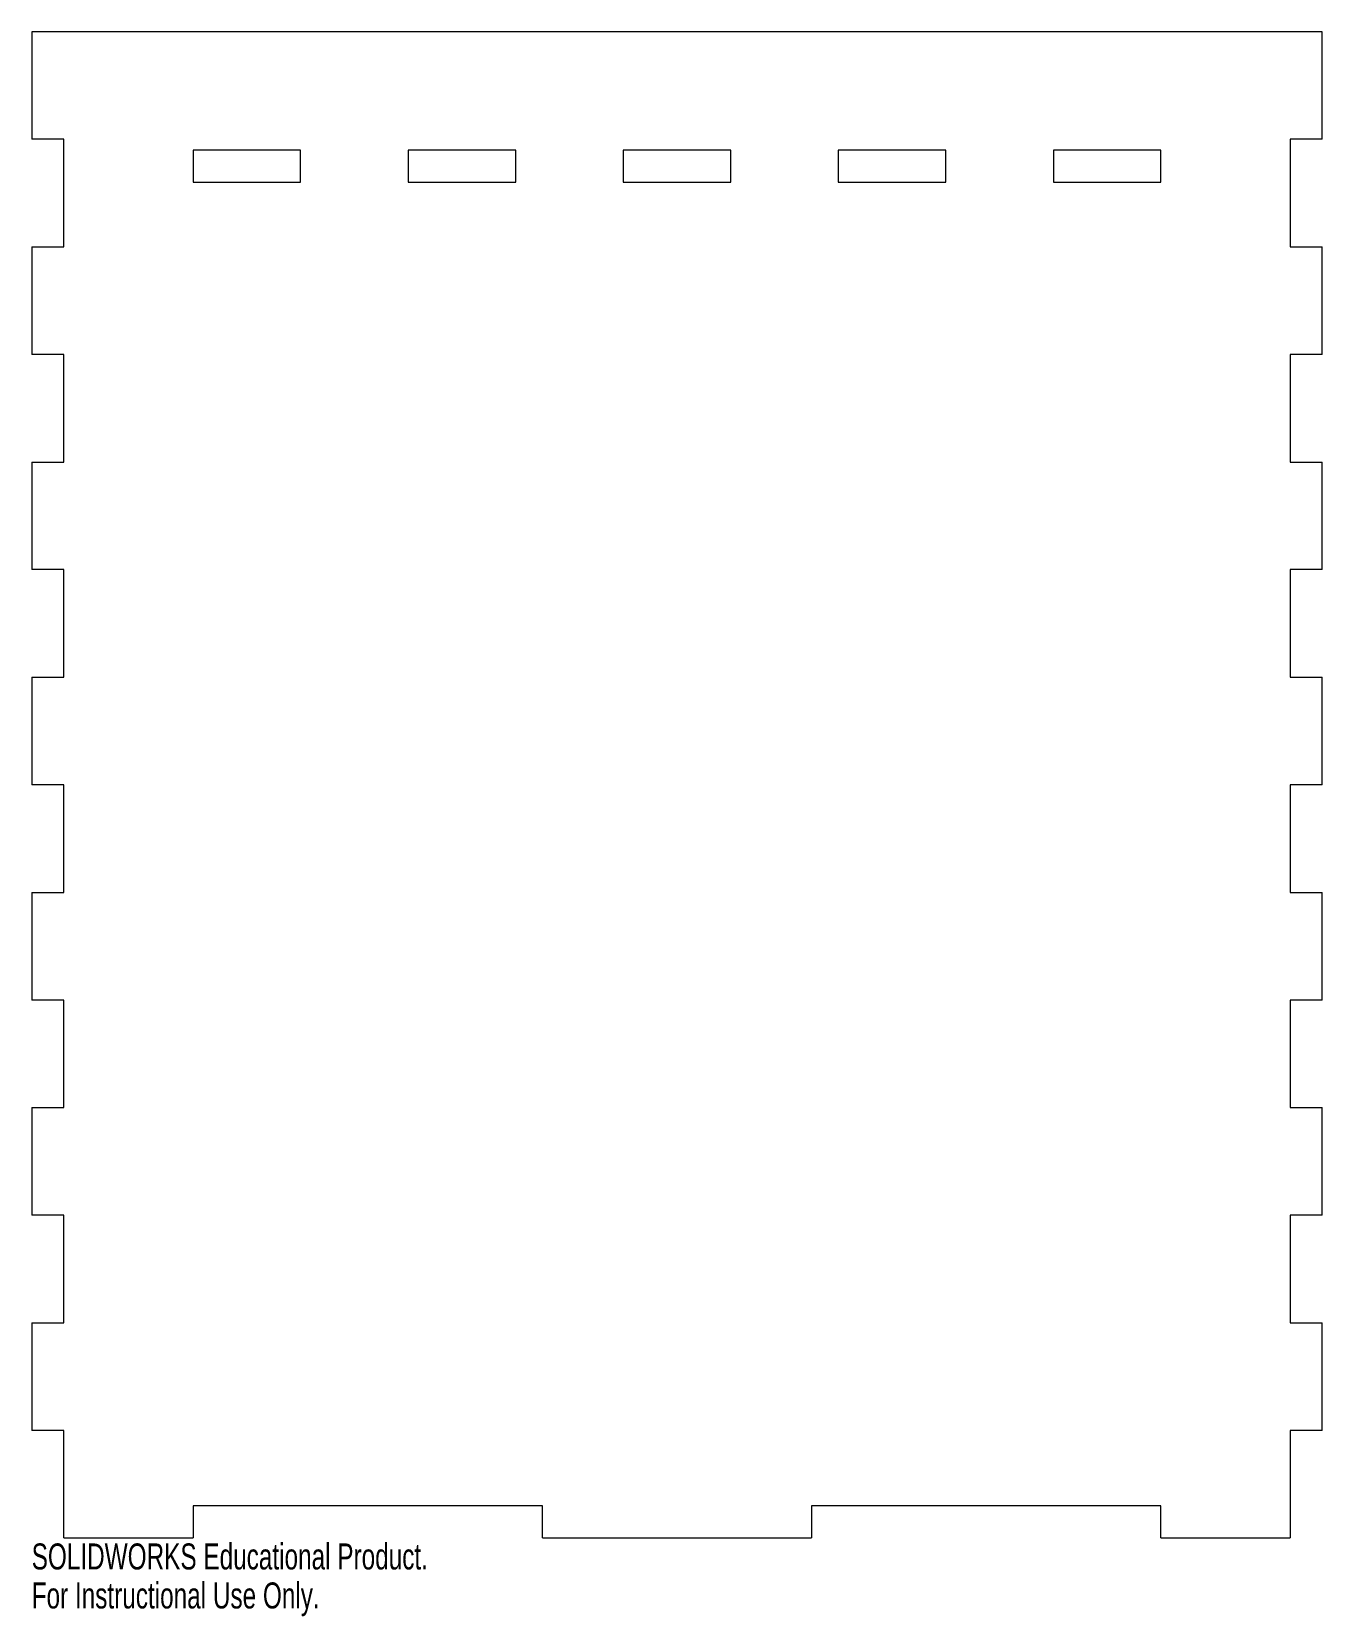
# Model space of a CAD drawing. Header units: millimetres. Extents: x -120 to 120, y -155 to 140.
import ezdxf

# ---------------------------------------------------------------- set-up
doc = ezdxf.new("R2010")
doc.units = ezdxf.units.MM
doc.styles.add('SLDTEXTSTYLE0', font='TXT', dxfattribs={"width": 0.7})

msp = doc.modelspace()

# ---------------------------------------------------------------- linework, layer by layer
at = {"color": 7, "linetype": 'Continuous', "lineweight": 15}
for p, q in [((120, 140), (-120, 140)), ((-120, 140), (-120, 120)), ((120, 120), (120, 140)), ((-114, 120), (-120, 120)), ((-114, 100), (-114, 120)), ((-70, 118), (-90, 118)), ((-90, 118), (-90, 112)), ((-70, 112), (-70, 118)), ((-30, 118), (-50, 118)), ((-50, 118), (-50, 112)), ((-30, 112), (-30, 118)), ((-10, 118), (-10, 112)), ((10, 118), (-10, 118)), ((10, 112), (10, 118)), ((30, 118), (30, 112)), ((50, 118), (30, 118)), ((50, 112), (50, 118)), ((70, 118), (70, 112)), ((90, 118), (70, 118)), ((90, 112), (90, 118)), ((114, 120), (114, 100)), ((120, 120), (114, 120)), ((-90, 112), (-70, 112)), ((-50, 112), (-30, 112)), ((-10, 112), (10, 112)), ((30, 112), (50, 112)), ((70, 112), (90, 112)), ((-120, 100), (-114, 100)), ((-120, 100), (-120, 80)), ((114, 100), (120, 100)), ((120, 80), (120, 100)), ((-114, 80), (-120, 80)), ((-114, 60), (-114, 80)), ((114, 80), (114, 60)), ((120, 80), (114, 80)), ((-120, 60), (-114, 60)), ((-120, 60), (-120, 40)), ((114, 60), (120, 60)), ((120, 40), (120, 60)), ((-114, 40), (-120, 40)), ((-114, 20), (-114, 40)), ((114, 40), (114, 20)), ((120, 40), (114, 40)), ((-120, 20), (-114, 20)), ((-120, 20), (-120, 0)), ((114, 20), (120, 20)), ((120, 0), (120, 20)), ((-114, 0), (-120, 0)), ((-114, -20), (-114, 0)), ((114, 0), (114, -20)), ((120, 0), (114, 0)), ((-120, -20), (-114, -20)), ((-120, -20), (-120, -40)), ((114, -20), (120, -20)), ((120, -40), (120, -20)), ((-114, -40), (-120, -40)), ((-114, -60), (-114, -40)), ((114, -40), (114, -60)), ((120, -40), (114, -40)), ((-120, -60), (-114, -60)), ((-120, -60), (-120, -80)), ((114, -60), (120, -60)), ((120, -80), (120, -60)), ((-114, -80), (-120, -80)), ((-114, -100), (-114, -80)), ((114, -80), (114, -100)), ((120, -80), (114, -80)), ((-120, -100), (-114, -100)), ((-120, -100), (-120, -120)), ((114, -100), (120, -100)), ((120, -120), (120, -100)), ((-114, -120), (-120, -120)), ((-114, -140), (-114, -120)), ((114, -120), (114, -140)), ((120, -120), (114, -120)), ((-90, -134), (-90, -140)), ((-25, -134), (-90, -134)), ((-25, -140), (-25, -134)), ((25, -134), (25, -140)), ((90, -134), (25, -134)), ((90, -140), (90, -134)), ((-114, -140), (-90, -140)), ((-25, -140), (25, -140)), ((90, -140), (114, -140))]:
    msp.add_line(p, q, dxfattribs=at)

# ---------------------------------------------------------------- texts
at = {"color": 7, "linetype": 'Continuous', "char_height": 4.8336, "attachment_point": 1, "style": 'SLDTEXTSTYLE0'}
for s, insert in [('SOLIDWORKS Educational Product.', (-120, -141.02)), ('For Instructional Use Only.', (-120, -148.27))]:
    msp.add_mtext(s, dxfattribs=dict(at, insert=insert))

doc.saveas('drawing.dxf')
